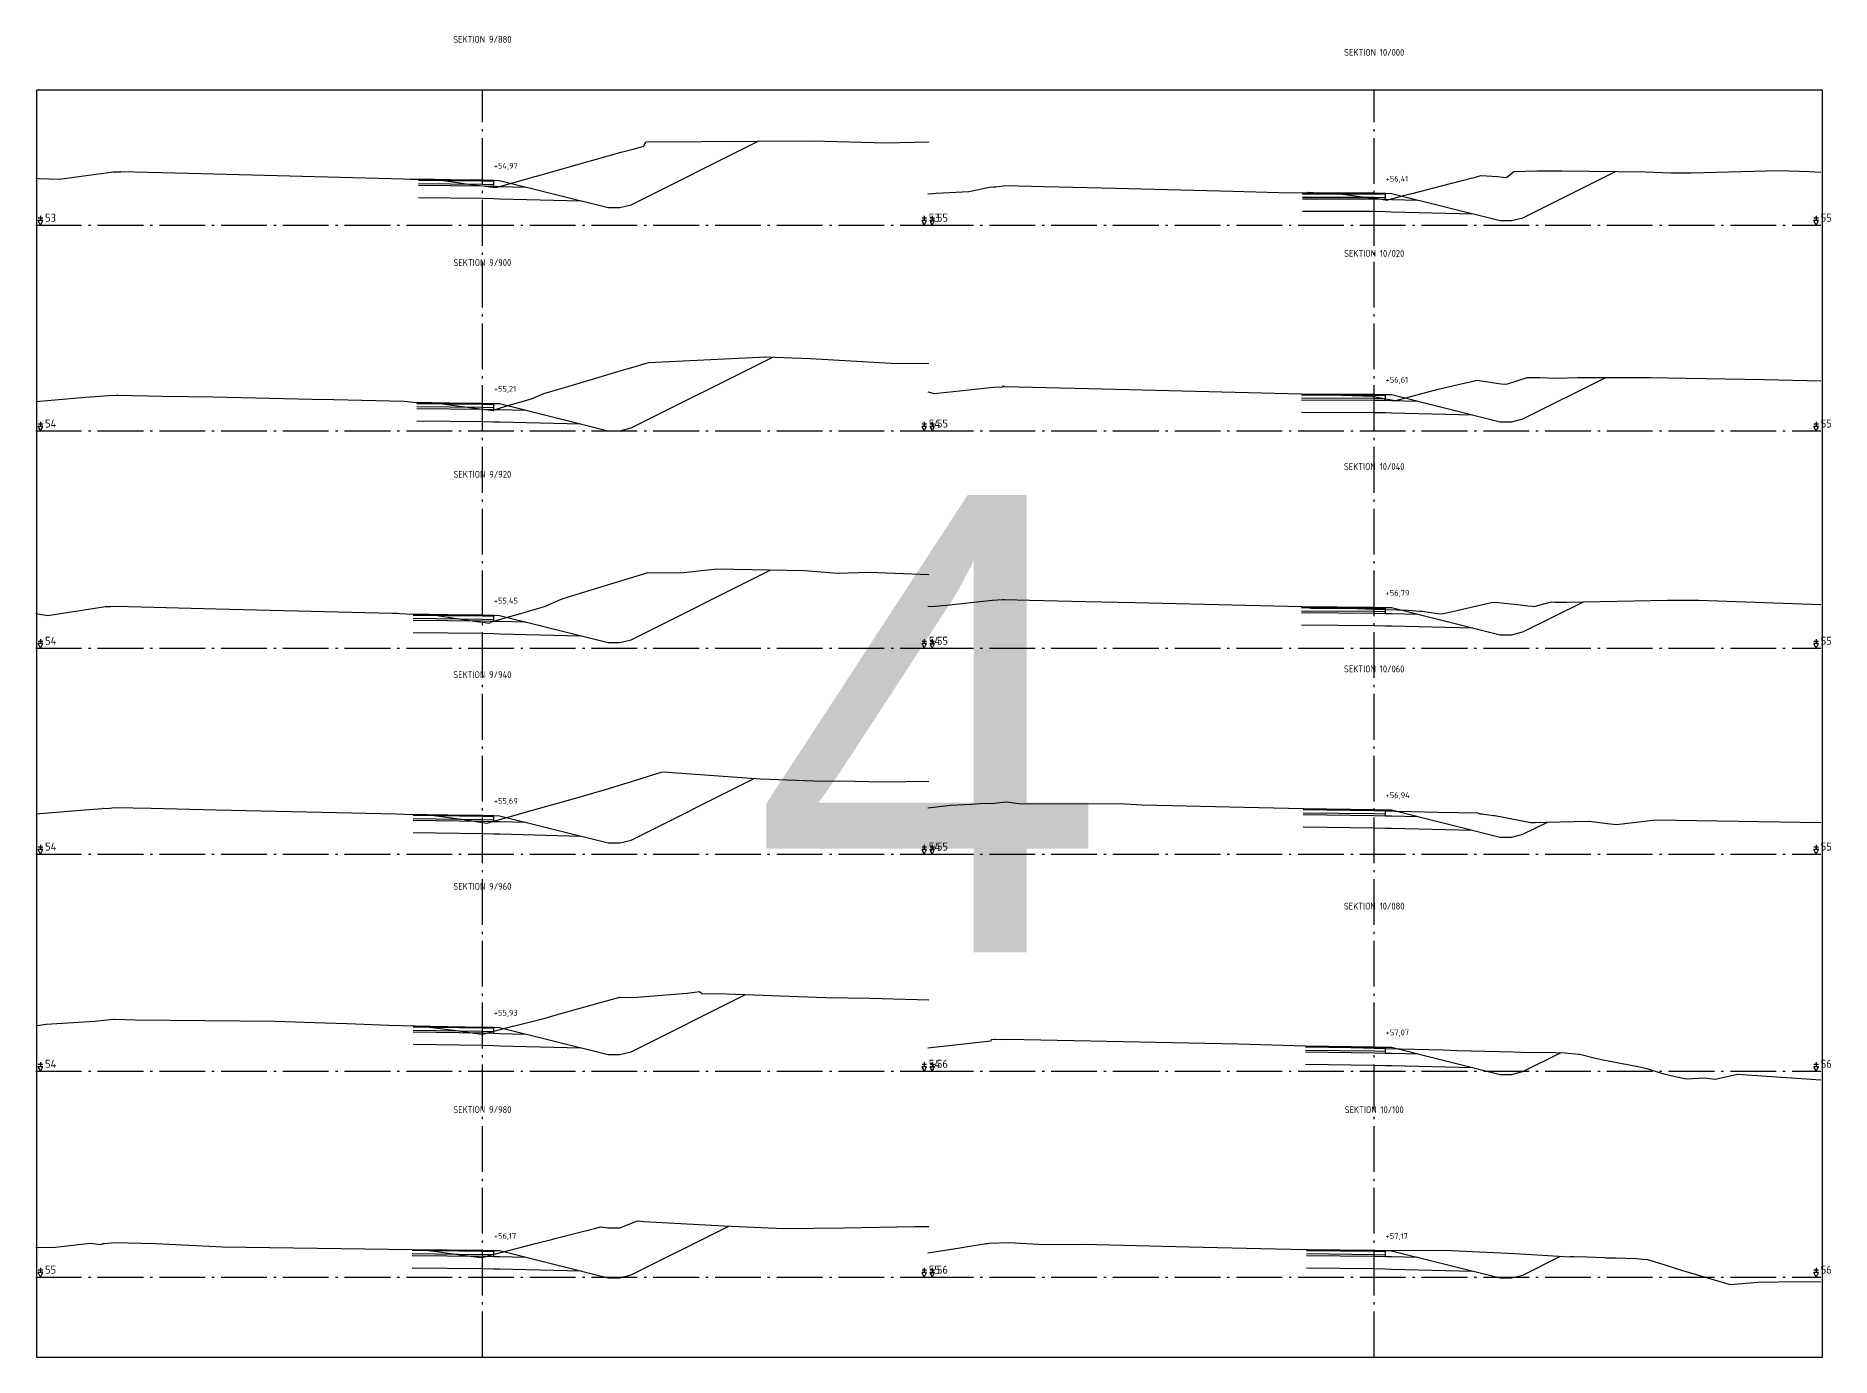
# Model space of a CAD drawing. Header units: metres. Extents: x 164066 to 165347, y 6228109 to 6230364.
# Drawn here: x 164323.6 to 164402.2, y 6229864.2 to 6229921.9 of the extents above; entities that cross this region are included whole.
import ezdxf
from ezdxf.enums import TextEntityAlignment as Align

# ---------------------------------------------------------------- set-up
doc = ezdxf.new("R2010")
doc.units = ezdxf.units.M
doc.header["$LTSCALE"] = 0.1
doc.linetypes.add('CENTRUMLINJE', pattern=[27, 20, -3, 1, -3])
doc.layers.get('DEFPOINTS').update_dxf_attribs({"color": 5})
for name, color, linetype in [('M-000', 7, 'Continuous'), ('M-372A', 3, 'Continuous'), ('M-374C', 6, 'Continuous'), ('M-374D', 4, 'Continuous'), ('M-374E', 4, 'Continuous'), ('M-374F', 4, 'Continuous'), ('M-374G', 4, 'Continuous'), ('M-374O', 4, 'Continuous'), ('M-374P', 4, 'Continuous'), ('M-374Q', 4, 'Continuous'), ('M-378A', 7, 'CENTRUMLINJE'), ('M-378AT', 4, 'Continuous'), ('M-378B', 4, 'CENTRUMLINJE'), ('M-378BT', 4, 'Continuous'), ('T19202X', 4, 'Continuous')]:
    doc.layers.add(name, color=color, linetype=linetype)
doc.styles.add('ARIAL', font='ARIAL.TTF')
doc.styles.add('ISO35', font='ISO3098', dxfattribs={"height": 3.5})
doc.styles.add('P_ISO_25', font='ISO', dxfattribs={"height": 2.5})
doc.styles.add('P_ISO_30', font='ISO', dxfattribs={"height": 3})

msp = doc.modelspace()

# ---------------------------------------------------------------- linework, layer by layer
at = {"layer": 'DEFPOINTS', "flags": 128}
msp.add_lwpolyline([(164323.674, 6229864.154), (164401.774, 6229864.154), (164401.774, 6229919.554), (164323.674, 6229919.554), (164323.674, 6229864.154)], dxfattribs=at)
at = {"layer": 'M-000'}
msp.add_lwpolyline([(164323.674, 6229864.154), (164401.774, 6229864.154), (164401.774, 6229919.554), (164323.674, 6229919.554), (164323.674, 6229864.154)], dxfattribs=at)
at = {"layer": 'M-372A', "linetype": 'Continuous'}
for points in [[(164323.649, 6229915.719), (164323.778, 6229915.692), (164324.687, 6229915.66), (164325.63, 6229915.795), (164326.944, 6229915.977), (164327.026, 6229915.981), (164327.345, 6229915.981), (164327.362, 6229916.001), (164330.325, 6229915.927), (164339.73, 6229915.677), (164340.019, 6229915.669), (164340.071, 6229915.668), (164340.195, 6229915.664), (164340.386, 6229915.659), (164340.57, 6229915.663), (164341.086, 6229915.661), (164342.564, 6229915.448), (164342.768, 6229915.422), (164343.174, 6229915.371), (164343.764, 6229915.297), (164344.239, 6229915.431), (164344.449, 6229915.49), (164345.523, 6229915.793), (164345.537, 6229915.797), (164347.438, 6229916.333), (164349.247, 6229916.843), (164349.771, 6229916.981), (164349.976, 6229917.035), (164350.078, 6229917.062), (164350.231, 6229917.102), (164350.319, 6229917.291), (164357.636, 6229917.34), (164360.802, 6229917.247), (164362.699, 6229917.301)], [(164362.649, 6229915.039), (164362.759, 6229915.022), (164363.025, 6229915.057), (164364.44, 6229915.129), (164365.422, 6229915.33), (164365.558, 6229915.321), (164365.573, 6229915.327), (164365.633, 6229915.333), (164366.048, 6229915.385), (164367.732, 6229915.349), (164368.396, 6229915.334), (164370.856, 6229915.271), (164370.857, 6229915.271), (164375.994, 6229915.139), (164377.999, 6229915.087), (164379.035, 6229915.061), (164379.268, 6229915.057), (164379.306, 6229915.1), (164380.199, 6229915.043), (164380.308, 6229915.038), (164380.411, 6229915.045), (164381.028, 6229914.973), (164381.668, 6229914.898), (164382.174, 6229914.839), (164382.262, 6229914.829), (164382.328, 6229914.822), (164382.725, 6229914.75), (164383.519, 6229914.96), (164383.748, 6229915.021), (164383.769, 6229915.026), (164385.568, 6229915.489), (164385.909, 6229915.577), (164386.644, 6229915.766), (164386.855, 6229915.82), (164387.565, 6229915.785), (164387.809, 6229915.756), (164387.964, 6229915.738), (164388.274, 6229916.006), (164389.288, 6229916.03), (164390.384, 6229916.027), (164394.037, 6229915.981), (164395.142, 6229915.948), (164396.041, 6229915.945), (164399.862, 6229916.047), (164401.189, 6229916.003), (164401.699, 6229915.977)], [(164323.649, 6229905.936), (164323.651, 6229905.935), (164325.82, 6229906.126), (164326.826, 6229906.208), (164327.188, 6229906.224), (164327.224, 6229906.24), (164327.241, 6229906.226), (164329.171, 6229906.174), (164331.381, 6229906.143), (164335.731, 6229906.048), (164336.677, 6229906.026), (164339.743, 6229905.954), (164340.304, 6229905.896), (164340.754, 6229905.904), (164340.943, 6229905.905), (164341.414, 6229905.833), (164343.174, 6229905.612), (164343.331, 6229905.592), (164343.646, 6229905.553), (164343.683, 6229905.578), (164344.162, 6229905.718), (164344.655, 6229905.863), (164345.326, 6229906.06), (164345.854, 6229906.289), (164347.159, 6229906.674), (164348.283, 6229907.006), (164349.1, 6229907.247), (164350.057, 6229907.529), (164350.234, 6229907.582), (164350.453, 6229907.646), (164355.575, 6229907.898), (164357.528, 6229907.82), (164361.051, 6229907.623), (164362.699, 6229907.604)], [(164362.649, 6229906.359), (164362.931, 6229906.285), (164363.763, 6229906.375), (164365.525, 6229906.567), (164365.937, 6229906.586), (164365.965, 6229906.632), (164366.013, 6229906.596), (164369.679, 6229906.507), (164371.465, 6229906.463), (164379, 6229906.278), (164380.253, 6229906.24), (164381.694, 6229906.186), (164381.697, 6229906.186), (164381.857, 6229906.192), (164382.025, 6229906.189), (164382.174, 6229906.159), (164382.373, 6229906.12), (164383.095, 6229905.992), (164383.12, 6229905.988), (164384.977, 6229906.479), (164386.028, 6229906.725), (164386.44, 6229906.822), (164386.666, 6229906.875), (164387.732, 6229906.72), (164387.955, 6229906.694), (164388.867, 6229906.991), (164389.422, 6229906.996), (164390.166, 6229906.969), (164391.075, 6229906.991), (164394.258, 6229906.993), (164395.832, 6229906.962), (164399.235, 6229906.899), (164401.699, 6229906.842)], [(164323.649, 6229896.67), (164324.176, 6229896.591), (164326.696, 6229896.976), (164326.799, 6229896.979), (164326.908, 6229896.982), (164327.065, 6229896.986), (164327.077, 6229896.976), (164327.089, 6229896.987), (164327.705, 6229896.974), (164331.537, 6229896.869), (164339.227, 6229896.685), (164339.456, 6229896.68), (164339.566, 6229896.668), (164340.148, 6229896.641), (164340.301, 6229896.64), (164340.841, 6229896.641), (164340.908, 6229896.631), (164342.91, 6229896.327), (164343.174, 6229896.294), (164343.482, 6229896.255), (164343.532, 6229896.29), (164344.214, 6229896.49), (164344.747, 6229896.646), (164345.941, 6229896.997), (164345.96, 6229897.006), (164346.587, 6229897.279), (164346.7, 6229897.328), (164348.04, 6229897.739), (164348.792, 6229897.969), (164350.418, 6229898.468), (164351.335, 6229898.446), (164351.982, 6229898.471), (164353.431, 6229898.624), (164357.265, 6229898.548), (164358.703, 6229898.441), (164360.087, 6229898.474), (164362.699, 6229898.381)], [(164362.649, 6229896.999), (164362.79, 6229896.978), (164363.467, 6229897.037), (164365.474, 6229897.256), (164365.488, 6229897.257), (164365.915, 6229897.28), (164366.01, 6229897.284), (164367.094, 6229897.258), (164369.547, 6229897.198), (164371.707, 6229897.145), (164378.989, 6229896.97), (164379.438, 6229896.901), (164381.424, 6229896.883), (164382.174, 6229896.86), (164383.668, 6229896.814), (164384.153, 6229896.774), (164384.273, 6229896.766), (164384.945, 6229896.678), (164385.116, 6229896.653), (164385.205, 6229896.673), (164385.597, 6229896.762), (164387.289, 6229897.147), (164387.453, 6229897.172), (164387.592, 6229897.156), (164388.573, 6229897.045), (164388.89, 6229897.008), (164389.09, 6229896.985), (164389.15, 6229896.978), (164389.921, 6229897.184), (164390.07, 6229897.165), (164390.128, 6229897.17), (164390.588, 6229897.172), (164395.004, 6229897.248), (164396.376, 6229897.25), (164401.699, 6229897.063)], [(164323.649, 6229887.913), (164325.975, 6229888.097), (164326.564, 6229888.146), (164326.584, 6229888.161), (164326.591, 6229888.162), (164326.767, 6229888.151), (164327.094, 6229888.188), (164328.693, 6229888.152), (164331.527, 6229888.087), (164336.142, 6229887.982), (164339.397, 6229887.908), (164340.149, 6229887.888), (164340.201, 6229887.888), (164340.652, 6229887.889), (164341.059, 6229887.834), (164341.82, 6229887.732), (164342.358, 6229887.659), (164343.174, 6229887.536), (164343.38, 6229887.504), (164343.816, 6229887.628), (164344.502, 6229887.822), (164345.006, 6229887.965), (164347.247, 6229888.6), (164348.502, 6229888.956), (164348.517, 6229888.96), (164348.94, 6229889.09), (164350.12, 6229889.451), (164350.996, 6229889.73), (164351.117, 6229889.745), (164351.467, 6229889.723), (164355.332, 6229889.436), (164357.668, 6229889.357), (164359.455, 6229889.342), (164360.685, 6229889.305), (164362.699, 6229889.343)], [(164362.649, 6229888.171), (164363.659, 6229888.283), (164364.581, 6229888.339), (164365.072, 6229888.38), (164365.43, 6229888.361), (164365.95, 6229888.426), (164366.089, 6229888.433), (164366.654, 6229888.361), (164371.275, 6229888.344), (164372.025, 6229888.3), (164379.07, 6229888.14), (164379.11, 6229888.139), (164379.164, 6229888.134), (164380.049, 6229888.112), (164382.174, 6229888.053), (164383.089, 6229888.027), (164383.825, 6229888.008), (164384.956, 6229887.978), (164386.702, 6229887.954), (164386.792, 6229887.918), (164386.899, 6229887.908), (164386.986, 6229887.897), (164387.391, 6229887.842), (164387.448, 6229887.834), (164389.026, 6229887.533), (164389.16, 6229887.538), (164389.208, 6229887.539), (164389.696, 6229887.55), (164391.546, 6229887.588), (164391.573, 6229887.589), (164392.377, 6229887.495), (164392.771, 6229887.45), (164394.475, 6229887.642), (164401.699, 6229887.532)], [(164323.649, 6229878.661), (164323.699, 6229878.656), (164324.102, 6229878.711), (164326.228, 6229878.847), (164326.472, 6229878.87), (164327.054, 6229878.926), (164327.087, 6229878.928), (164327.972, 6229878.907), (164334.105, 6229878.837), (164336.28, 6229878.777), (164337.267, 6229878.738), (164339.083, 6229878.671), (164340.143, 6229878.634), (164340.247, 6229878.635), (164340.622, 6229878.61), (164341.779, 6229878.464), (164341.926, 6229878.445), (164343.031, 6229878.296), (164343.158, 6229878.278), (164343.174, 6229878.282), (164343.178, 6229878.283), (164344.51, 6229878.623), (164344.573, 6229878.639), (164345.917, 6229878.981), (164346.498, 6229879.144), (164347.923, 6229879.543), (164349.126, 6229879.88), (164349.176, 6229879.894), (164349.753, 6229879.885), (164352.126, 6229880.063), (164352.663, 6229880.14), (164352.765, 6229880.061), (164353.865, 6229880.033), (164358.178, 6229879.882), (164360.119, 6229879.847), (164362.699, 6229879.777)], [(164362.649, 6229877.673), (164365.409, 6229877.984), (164365.419, 6229877.989), (164365.438, 6229878.04), (164365.552, 6229878.054), (164365.57, 6229878.047), (164365.621, 6229878.053), (164365.823, 6229878.049), (164366.143, 6229878.06), (164369.774, 6229877.978), (164376.218, 6229877.849), (164379.163, 6229877.76), (164379.23, 6229877.754), (164379.244, 6229877.753), (164379.392, 6229877.748), (164380.791, 6229877.705), (164382.174, 6229877.666), (164382.696, 6229877.652), (164385.197, 6229877.593), (164385.809, 6229877.564), (164388.264, 6229877.497), (164388.912, 6229877.479), (164389.053, 6229877.491), (164390.083, 6229877.467), (164390.519, 6229877.456), (164391.117, 6229877.4), (164391.163, 6229877.397), (164391.846, 6229877.223), (164392.121, 6229877.169), (164393.706, 6229876.856), (164394.091, 6229876.78), (164394.354, 6229876.694), (164394.841, 6229876.535), (164395.278, 6229876.441), (164395.488, 6229876.396), (164395.837, 6229876.321), (164396.619, 6229876.366), (164397.08, 6229876.313), (164398.061, 6229876.52), (164401.699, 6229876.276)], [(164323.649, 6229868.948), (164323.661, 6229868.946), (164324.502, 6229868.965), (164326.024, 6229869.133), (164326.491, 6229869.082), (164326.592, 6229869.12), (164326.67, 6229869.128), (164327.078, 6229869.169), (164328.896, 6229869.128), (164331.803, 6229868.98), (164340.107, 6229868.863), (164340.308, 6229868.846), (164340.312, 6229868.846), (164340.709, 6229868.831), (164341.812, 6229868.679), (164342.29, 6229868.613), (164343.142, 6229868.505), (164343.174, 6229868.514), (164343.501, 6229868.599), (164343.582, 6229868.621), (164345.495, 6229869.122), (164346.083, 6229869.271), (164346.21, 6229869.303), (164346.336, 6229869.335), (164348.076, 6229869.777), (164348.349, 6229869.846), (164348.653, 6229869.814), (164349.034, 6229869.809), (164349.181, 6229869.807), (164349.957, 6229870.109), (164350.235, 6229870.081), (164353.738, 6229869.894), (164356.349, 6229869.78), (164358.984, 6229869.807), (164362.081, 6229869.867), (164362.699, 6229869.858)], [(164362.649, 6229868.714), (164364.049, 6229868.925), (164365.211, 6229869.12), (164365.215, 6229869.128), (164365.296, 6229869.128), (164365.332, 6229869.13), (164366.193, 6229869.169), (164367.752, 6229869.077), (164369.484, 6229869.092), (164374.068, 6229868.983), (164377.22, 6229868.909), (164379.213, 6229868.862), (164379.259, 6229868.853), (164379.318, 6229868.849), (164379.611, 6229868.84), (164380.891, 6229868.804), (164382.174, 6229868.815), (164384.565, 6229868.834), (164385.547, 6229868.811), (164388.321, 6229868.679), (164390.733, 6229868.538), (164390.77, 6229868.56), (164390.914, 6229868.549), (164391.491, 6229868.538), (164392.265, 6229868.503), (164392.307, 6229868.501), (164392.719, 6229868.49), (164393.627, 6229868.464), (164393.901, 6229868.438), (164394.124, 6229868.423), (164394.557, 6229868.288), (164395.658, 6229867.945), (164395.759, 6229867.914), (164397.746, 6229867.332), (164398.946, 6229867.437), (164400.76, 6229867.454), (164401.699, 6229867.443)]]:
    msp.add_lwpolyline(points, dxfattribs=at)
at = {"layer": 'M-374C', "linetype": 'Continuous'}
for points in [[(164340.383, 6229915.659), (164340.384, 6229915.659), (164340.385, 6229915.659), (164340.386, 6229915.659), (164340.387, 6229915.659), (164343.174, 6229915.628), (164343.674, 6229915.615), (164343.924, 6229915.609), (164348.68, 6229914.42), (164349.18, 6229914.42), (164349.68, 6229914.545), (164355.238, 6229917.324)], [(164379.031, 6229915.061), (164379.032, 6229915.061), (164379.033, 6229915.061), (164379.034, 6229915.061), (164379.035, 6229915.061), (164382.174, 6229915.06), (164382.674, 6229915.048), (164382.924, 6229915.041), (164387.68, 6229913.852), (164388.18, 6229913.852), (164388.68, 6229913.977), (164392.721, 6229915.998)], [(164340.3, 6229905.896), (164340.301, 6229905.896), (164340.302, 6229905.896), (164340.303, 6229905.896), (164340.304, 6229905.896), (164343.174, 6229905.868), (164343.674, 6229905.855), (164343.924, 6229905.849), (164348.68, 6229904.66), (164349.18, 6229904.66), (164349.68, 6229904.785), (164355.881, 6229907.886)], [(164378.996, 6229906.278), (164378.997, 6229906.278), (164378.998, 6229906.278), (164378.999, 6229906.278), (164379, 6229906.278), (164382.174, 6229906.266), (164382.674, 6229906.254), (164382.924, 6229906.248), (164387.68, 6229905.059), (164388.18, 6229905.059), (164388.68, 6229905.184), (164392.297, 6229906.992)], [(164340.144, 6229896.641), (164340.145, 6229896.641), (164340.146, 6229896.641), (164340.147, 6229896.641), (164340.148, 6229896.641), (164343.174, 6229896.608), (164343.674, 6229896.595), (164343.924, 6229896.589), (164348.68, 6229895.4), (164349.18, 6229895.4), (164349.68, 6229895.525), (164355.784, 6229898.578)], [(164378.985, 6229896.97), (164378.986, 6229896.97), (164378.987, 6229896.97), (164378.988, 6229896.97), (164378.989, 6229896.97), (164382.174, 6229896.946), (164382.674, 6229896.933), (164382.924, 6229896.927), (164387.68, 6229895.738), (164388.18, 6229895.738), (164388.68, 6229895.863), (164391.323, 6229897.185)], [(164340.145, 6229887.888), (164340.146, 6229887.888), (164340.147, 6229887.888), (164340.148, 6229887.888), (164340.149, 6229887.888), (164343.174, 6229887.848), (164343.674, 6229887.835), (164343.924, 6229887.829), (164348.68, 6229886.64), (164349.18, 6229886.64), (164349.68, 6229886.765), (164355.062, 6229889.456)], [(164379.066, 6229888.14), (164379.067, 6229888.14), (164379.068, 6229888.14), (164379.069, 6229888.14), (164379.07, 6229888.14), (164382.174, 6229888.099), (164382.674, 6229888.086), (164382.924, 6229888.08), (164387.68, 6229886.891), (164388.18, 6229886.891), (164388.68, 6229887.016), (164389.75, 6229887.551)], [(164340.139, 6229878.634), (164340.14, 6229878.634), (164340.141, 6229878.634), (164340.142, 6229878.634), (164340.143, 6229878.634), (164343.174, 6229878.588), (164343.674, 6229878.575), (164343.924, 6229878.569), (164348.68, 6229877.38), (164349.18, 6229877.38), (164349.68, 6229877.505), (164354.679, 6229880.005)], [(164379.159, 6229877.76), (164379.16, 6229877.76), (164379.161, 6229877.76), (164379.162, 6229877.76), (164379.163, 6229877.76), (164382.174, 6229877.725), (164382.674, 6229877.712), (164382.924, 6229877.706), (164387.68, 6229876.517), (164388.18, 6229876.517), (164388.68, 6229876.642), (164390.318, 6229877.461)], [(164340.103, 6229868.863), (164340.104, 6229868.863), (164340.105, 6229868.863), (164340.106, 6229868.863), (164340.107, 6229868.863), (164343.174, 6229868.828), (164343.674, 6229868.815), (164343.924, 6229868.809), (164348.68, 6229867.62), (164349.18, 6229867.62), (164349.68, 6229867.745), (164353.958, 6229869.885)], [(164379.209, 6229868.862), (164379.21, 6229868.862), (164379.211, 6229868.862), (164379.212, 6229868.862), (164379.213, 6229868.862), (164382.174, 6229868.824), (164382.674, 6229868.812), (164382.924, 6229868.806), (164387.68, 6229867.617), (164388.18, 6229867.617), (164388.68, 6229867.742), (164390.321, 6229868.562)]]:
    msp.add_lwpolyline(points, dxfattribs=at)
at = {"layer": 'M-374D', "linetype": 'Continuous'}
for points in [[(164340.387, 6229914.859), (164343.174, 6229914.828), (164343.174, 6229914.828), (164343.674, 6229914.815), (164343.924, 6229914.809), (164347.48, 6229914.72)], [(164379.035, 6229914.261), (164382.174, 6229914.26), (164382.174, 6229914.26), (164382.674, 6229914.248), (164382.924, 6229914.241), (164386.48, 6229914.152)], [(164340.304, 6229905.096), (164343.174, 6229905.068), (164343.174, 6229905.068), (164343.674, 6229905.055), (164343.924, 6229905.049), (164347.48, 6229904.96)], [(164379, 6229905.478), (164382.174, 6229905.466), (164382.174, 6229905.466), (164382.674, 6229905.454), (164382.924, 6229905.448), (164386.48, 6229905.359)], [(164340.148, 6229895.841), (164343.174, 6229895.808), (164343.174, 6229895.808), (164343.674, 6229895.795), (164343.924, 6229895.789), (164347.48, 6229895.7)], [(164378.989, 6229896.17), (164382.174, 6229896.146), (164382.174, 6229896.146), (164382.674, 6229896.133), (164382.924, 6229896.127), (164386.48, 6229896.038)], [(164340.149, 6229887.088), (164343.174, 6229887.048), (164343.174, 6229887.048), (164343.674, 6229887.035), (164343.924, 6229887.029), (164347.48, 6229886.94)], [(164379.07, 6229887.34), (164382.174, 6229887.299), (164382.174, 6229887.299), (164382.674, 6229887.286), (164382.924, 6229887.28), (164386.48, 6229887.191)], [(164340.143, 6229877.834), (164343.174, 6229877.788), (164343.174, 6229877.788), (164343.674, 6229877.775), (164343.924, 6229877.769), (164347.48, 6229877.68)], [(164379.163, 6229876.96), (164382.174, 6229876.925), (164382.174, 6229876.925), (164382.674, 6229876.912), (164382.924, 6229876.906), (164386.48, 6229876.817)], [(164340.107, 6229868.063), (164343.174, 6229868.028), (164343.174, 6229868.028), (164343.674, 6229868.015), (164343.924, 6229868.009), (164347.48, 6229867.92)], [(164379.213, 6229868.062), (164382.174, 6229868.024), (164382.174, 6229868.024), (164382.674, 6229868.012), (164382.924, 6229868.006), (164386.48, 6229867.917)]]:
    msp.add_lwpolyline(points, dxfattribs=at)
at = {"layer": 'M-374E', "linetype": 'Continuous'}
for points in [[(164340.387, 6229915.399), (164343.174, 6229915.368), (164343.174, 6229915.368), (164343.674, 6229915.355), (164343.924, 6229915.349), (164345.08, 6229915.32)], [(164379.035, 6229914.801), (164382.174, 6229914.8), (164382.174, 6229914.8), (164382.674, 6229914.788), (164382.924, 6229914.781), (164384.08, 6229914.752)], [(164379, 6229906.018), (164382.174, 6229906.006), (164382.174, 6229906.006), (164382.674, 6229905.994), (164382.924, 6229905.988), (164384.08, 6229905.959)], [(164340.304, 6229905.636), (164343.174, 6229905.608), (164343.174, 6229905.608), (164343.674, 6229905.595), (164343.924, 6229905.589), (164345.08, 6229905.56)], [(164340.148, 6229896.381), (164343.174, 6229896.348), (164343.174, 6229896.348), (164343.674, 6229896.335), (164343.924, 6229896.329), (164345.08, 6229896.3)], [(164378.989, 6229896.71), (164382.174, 6229896.686), (164382.174, 6229896.686), (164382.674, 6229896.673), (164382.924, 6229896.667), (164384.08, 6229896.638)], [(164379.07, 6229887.88), (164382.174, 6229887.839), (164382.174, 6229887.839), (164382.674, 6229887.826), (164382.924, 6229887.82), (164384.08, 6229887.791)], [(164340.149, 6229887.628), (164343.174, 6229887.588), (164343.174, 6229887.588), (164343.674, 6229887.575), (164343.924, 6229887.569), (164345.08, 6229887.54)], [(164340.143, 6229878.374), (164343.174, 6229878.328), (164343.174, 6229878.328), (164343.674, 6229878.315), (164343.924, 6229878.309), (164345.08, 6229878.28)], [(164379.163, 6229877.5), (164382.174, 6229877.465), (164382.174, 6229877.465), (164382.674, 6229877.452), (164382.924, 6229877.446), (164384.08, 6229877.417)], [(164340.107, 6229868.603), (164343.174, 6229868.568), (164343.174, 6229868.568), (164343.674, 6229868.555), (164343.924, 6229868.549), (164345.08, 6229868.52)], [(164379.213, 6229868.602), (164382.174, 6229868.564), (164382.174, 6229868.564), (164382.674, 6229868.552), (164382.924, 6229868.546), (164384.08, 6229868.517)]]:
    msp.add_lwpolyline(points, dxfattribs=at)
at = {"layer": 'M-374F', "linetype": 'Continuous'}
for points in [[(164340.387, 6229915.399), (164343.174, 6229915.368), (164343.674, 6229915.355), (164343.674, 6229915.615), (164343.924, 6229915.609), (164343.924, 6229915.609)], [(164379.035, 6229914.801), (164382.174, 6229914.8), (164382.674, 6229914.788), (164382.674, 6229915.048), (164382.924, 6229915.041), (164382.924, 6229915.041)], [(164340.304, 6229905.636), (164343.174, 6229905.608), (164343.674, 6229905.595), (164343.674, 6229905.855), (164343.924, 6229905.849), (164343.924, 6229905.849)], [(164379, 6229906.018), (164382.174, 6229906.006), (164382.674, 6229905.994), (164382.674, 6229906.254), (164382.924, 6229906.248), (164382.924, 6229906.248)], [(164340.148, 6229896.381), (164343.174, 6229896.348), (164343.674, 6229896.335), (164343.674, 6229896.595), (164343.924, 6229896.589), (164343.924, 6229896.589)], [(164378.989, 6229896.71), (164382.174, 6229896.686), (164382.674, 6229896.673), (164382.674, 6229896.933), (164382.924, 6229896.927), (164382.924, 6229896.927)], [(164340.149, 6229887.628), (164343.174, 6229887.588), (164343.674, 6229887.575), (164343.674, 6229887.835), (164343.924, 6229887.829), (164343.924, 6229887.829)], [(164379.07, 6229887.88), (164382.174, 6229887.839), (164382.674, 6229887.826), (164382.674, 6229888.086), (164382.924, 6229888.08), (164382.924, 6229888.08)], [(164340.143, 6229878.374), (164343.174, 6229878.328), (164343.674, 6229878.315), (164343.674, 6229878.575), (164343.924, 6229878.569), (164343.924, 6229878.569)], [(164379.163, 6229877.5), (164382.174, 6229877.465), (164382.674, 6229877.452), (164382.674, 6229877.712), (164382.924, 6229877.706), (164382.924, 6229877.706)], [(164340.107, 6229868.603), (164343.174, 6229868.568), (164343.674, 6229868.555), (164343.674, 6229868.815), (164343.924, 6229868.809), (164343.924, 6229868.809)], [(164379.213, 6229868.602), (164382.174, 6229868.564), (164382.674, 6229868.552), (164382.674, 6229868.812), (164382.924, 6229868.806), (164382.924, 6229868.806)]]:
    msp.add_lwpolyline(points, dxfattribs=at)
at = {"layer": 'M-374G', "linetype": 'Continuous'}
for points in [[(164340.387, 6229915.479), (164343.174, 6229915.448), (164343.674, 6229915.435), (164343.674, 6229915.615), (164343.924, 6229915.609), (164343.924, 6229915.609)], [(164379.035, 6229914.881), (164382.174, 6229914.88), (164382.674, 6229914.868), (164382.674, 6229915.048), (164382.924, 6229915.041), (164382.924, 6229915.041)], [(164340.304, 6229905.716), (164343.174, 6229905.688), (164343.674, 6229905.675), (164343.674, 6229905.855), (164343.924, 6229905.849), (164343.924, 6229905.849)], [(164379, 6229906.098), (164382.174, 6229906.086), (164382.674, 6229906.074), (164382.674, 6229906.254), (164382.924, 6229906.248), (164382.924, 6229906.248)], [(164340.148, 6229896.461), (164343.174, 6229896.428), (164343.674, 6229896.415), (164343.674, 6229896.595), (164343.924, 6229896.589), (164343.924, 6229896.589)], [(164378.989, 6229896.79), (164382.174, 6229896.766), (164382.674, 6229896.753), (164382.674, 6229896.933), (164382.924, 6229896.927), (164382.924, 6229896.927)], [(164340.149, 6229887.708), (164343.174, 6229887.668), (164343.674, 6229887.655), (164343.674, 6229887.835), (164343.924, 6229887.829), (164343.924, 6229887.829)], [(164379.07, 6229887.96), (164382.174, 6229887.919), (164382.674, 6229887.906), (164382.674, 6229888.086), (164382.924, 6229888.08), (164382.924, 6229888.08)], [(164340.143, 6229878.454), (164343.174, 6229878.408), (164343.674, 6229878.395), (164343.674, 6229878.575), (164343.924, 6229878.569), (164343.924, 6229878.569)], [(164379.163, 6229877.58), (164382.174, 6229877.545), (164382.674, 6229877.532), (164382.674, 6229877.712), (164382.924, 6229877.706), (164382.924, 6229877.706)], [(164340.107, 6229868.683), (164343.174, 6229868.648), (164343.674, 6229868.635), (164343.674, 6229868.815), (164343.924, 6229868.809), (164343.924, 6229868.809)], [(164379.213, 6229868.682), (164382.174, 6229868.644), (164382.674, 6229868.632), (164382.674, 6229868.812), (164382.924, 6229868.806), (164382.924, 6229868.806)]]:
    msp.add_lwpolyline(points, dxfattribs=at)
at = {"layer": 'M-374O', "linetype": 'Continuous'}
for points in [[(164340.387, 6229915.619), (164343.174, 6229915.588), (164343.674, 6229915.575), (164343.674, 6229915.615), (164343.924, 6229915.609), (164343.924, 6229915.609)], [(164379.035, 6229915.021), (164382.174, 6229915.02), (164382.674, 6229915.008), (164382.674, 6229915.048), (164382.924, 6229915.041), (164382.924, 6229915.041)], [(164340.304, 6229905.856), (164343.174, 6229905.828), (164343.674, 6229905.815), (164343.674, 6229905.855), (164343.924, 6229905.849), (164343.924, 6229905.849)], [(164379, 6229906.238), (164382.174, 6229906.226), (164382.674, 6229906.214), (164382.674, 6229906.254), (164382.924, 6229906.248), (164382.924, 6229906.248)], [(164340.148, 6229896.601), (164343.174, 6229896.568), (164343.674, 6229896.555), (164343.674, 6229896.595), (164343.924, 6229896.589), (164343.924, 6229896.589)], [(164378.989, 6229896.93), (164382.174, 6229896.906), (164382.674, 6229896.893), (164382.674, 6229896.933), (164382.924, 6229896.927), (164382.924, 6229896.927)], [(164340.149, 6229887.848), (164343.174, 6229887.808), (164343.674, 6229887.795), (164343.674, 6229887.835), (164343.924, 6229887.829), (164343.924, 6229887.829)], [(164379.07, 6229888.1), (164382.174, 6229888.059), (164382.674, 6229888.046), (164382.674, 6229888.086), (164382.924, 6229888.08), (164382.924, 6229888.08)], [(164340.143, 6229878.594), (164343.174, 6229878.548), (164343.674, 6229878.535), (164343.674, 6229878.575), (164343.924, 6229878.569), (164343.924, 6229878.569)], [(164379.163, 6229877.72), (164382.174, 6229877.685), (164382.674, 6229877.672), (164382.674, 6229877.712), (164382.924, 6229877.706), (164382.924, 6229877.706)], [(164340.107, 6229868.823), (164343.174, 6229868.788), (164343.674, 6229868.775), (164343.674, 6229868.815), (164343.924, 6229868.809), (164343.924, 6229868.809)], [(164379.213, 6229868.822), (164382.174, 6229868.784), (164382.674, 6229868.772), (164382.674, 6229868.812), (164382.924, 6229868.806), (164382.924, 6229868.806)]]:
    msp.add_lwpolyline(points, dxfattribs=at)
at = {"layer": 'M-374P', "linetype": 'Continuous'}
for points in [[(164340.387, 6229915.479), (164343.174, 6229915.448), (164343.674, 6229915.435), (164343.674, 6229915.615), (164343.924, 6229915.609), (164343.924, 6229915.609)], [(164379.035, 6229914.881), (164382.174, 6229914.88), (164382.674, 6229914.868), (164382.674, 6229915.048), (164382.924, 6229915.041), (164382.924, 6229915.041)], [(164340.304, 6229905.716), (164343.174, 6229905.688), (164343.674, 6229905.675), (164343.674, 6229905.855), (164343.924, 6229905.849), (164343.924, 6229905.849)], [(164379, 6229906.098), (164382.174, 6229906.086), (164382.674, 6229906.074), (164382.674, 6229906.254), (164382.924, 6229906.248), (164382.924, 6229906.248)], [(164340.148, 6229896.461), (164343.174, 6229896.428), (164343.674, 6229896.415), (164343.674, 6229896.595), (164343.924, 6229896.589), (164343.924, 6229896.589)], [(164378.989, 6229896.79), (164382.174, 6229896.766), (164382.674, 6229896.753), (164382.674, 6229896.933), (164382.924, 6229896.927), (164382.924, 6229896.927)], [(164340.149, 6229887.708), (164343.174, 6229887.668), (164343.674, 6229887.655), (164343.674, 6229887.835), (164343.924, 6229887.829), (164343.924, 6229887.829)], [(164379.07, 6229887.96), (164382.174, 6229887.919), (164382.674, 6229887.906), (164382.674, 6229888.086), (164382.924, 6229888.08), (164382.924, 6229888.08)], [(164340.143, 6229878.454), (164343.174, 6229878.408), (164343.674, 6229878.395), (164343.674, 6229878.575), (164343.924, 6229878.569), (164343.924, 6229878.569)], [(164379.163, 6229877.58), (164382.174, 6229877.545), (164382.674, 6229877.532), (164382.674, 6229877.712), (164382.924, 6229877.706), (164382.924, 6229877.706)], [(164340.107, 6229868.683), (164343.174, 6229868.648), (164343.674, 6229868.635), (164343.674, 6229868.815), (164343.924, 6229868.809), (164343.924, 6229868.809)], [(164379.213, 6229868.682), (164382.174, 6229868.644), (164382.674, 6229868.632), (164382.674, 6229868.812), (164382.924, 6229868.806), (164382.924, 6229868.806)]]:
    msp.add_lwpolyline(points, dxfattribs=at)
at = {"layer": 'M-374Q', "linetype": 'Continuous'}
for points in [[(164340.387, 6229914.859), (164343.174, 6229914.828), (164343.174, 6229914.828), (164343.674, 6229914.815), (164343.924, 6229914.809), (164347.48, 6229914.72)], [(164379.035, 6229914.261), (164382.174, 6229914.26), (164382.174, 6229914.26), (164382.674, 6229914.248), (164382.924, 6229914.241), (164386.48, 6229914.152)], [(164340.304, 6229905.096), (164343.174, 6229905.068), (164343.174, 6229905.068), (164343.674, 6229905.055), (164343.924, 6229905.049), (164347.48, 6229904.96)], [(164379, 6229905.478), (164382.174, 6229905.466), (164382.174, 6229905.466), (164382.674, 6229905.454), (164382.924, 6229905.448), (164386.48, 6229905.359)], [(164340.148, 6229895.841), (164343.174, 6229895.808), (164343.174, 6229895.808), (164343.674, 6229895.795), (164343.924, 6229895.789), (164347.48, 6229895.7)], [(164378.989, 6229896.17), (164382.174, 6229896.146), (164382.174, 6229896.146), (164382.674, 6229896.133), (164382.924, 6229896.127), (164386.48, 6229896.038)], [(164340.149, 6229887.088), (164343.174, 6229887.048), (164343.174, 6229887.048), (164343.674, 6229887.035), (164343.924, 6229887.029), (164347.48, 6229886.94)], [(164379.07, 6229887.34), (164382.174, 6229887.299), (164382.174, 6229887.299), (164382.674, 6229887.286), (164382.924, 6229887.28), (164386.48, 6229887.191)], [(164340.143, 6229877.834), (164343.174, 6229877.788), (164343.174, 6229877.788), (164343.674, 6229877.775), (164343.924, 6229877.769), (164347.48, 6229877.68)], [(164379.163, 6229876.96), (164382.174, 6229876.925), (164382.174, 6229876.925), (164382.674, 6229876.912), (164382.924, 6229876.906), (164386.48, 6229876.817)], [(164340.107, 6229868.063), (164343.174, 6229868.028), (164343.174, 6229868.028), (164343.674, 6229868.015), (164343.924, 6229868.009), (164347.48, 6229867.92)], [(164379.213, 6229868.062), (164382.174, 6229868.024), (164382.174, 6229868.024), (164382.674, 6229868.012), (164382.924, 6229868.006), (164386.48, 6229867.917)]]:
    msp.add_lwpolyline(points, dxfattribs=at)
at = {"layer": 'M-378A'}
for p, q in [((164323.649, 6229913.654), (164362.699, 6229913.654)), ((164362.649, 6229913.654), (164401.699, 6229913.654)), ((164323.649, 6229904.654), (164362.699, 6229904.654)), ((164362.649, 6229904.654), (164401.699, 6229904.654)), ((164323.649, 6229895.154), (164362.699, 6229895.154)), ((164362.649, 6229895.154), (164401.699, 6229895.154)), ((164323.649, 6229886.154), (164362.699, 6229886.154)), ((164362.649, 6229886.154), (164401.699, 6229886.154)), ((164323.649, 6229876.654), (164362.699, 6229876.654)), ((164362.649, 6229876.654), (164401.699, 6229876.654)), ((164323.649, 6229867.654), (164362.699, 6229867.654)), ((164362.649, 6229867.654), (164401.699, 6229867.654))]:
    msp.add_line(p, q, dxfattribs=at)
at = {"layer": 'M-378AT'}
for p, q in [((164323.949, 6229913.954), (164323.749, 6229913.954)), ((164323.849, 6229913.654), (164323.749, 6229913.854)), ((164323.949, 6229913.854), (164323.749, 6229913.854)), ((164323.849, 6229914.054), (164323.849, 6229913.854)), ((164323.849, 6229913.654), (164323.949, 6229913.854)), ((164362.599, 6229913.954), (164362.399, 6229913.954)), ((164362.499, 6229913.654), (164362.399, 6229913.854)), ((164362.599, 6229913.854), (164362.399, 6229913.854)), ((164362.499, 6229914.054), (164362.499, 6229913.854)), ((164362.499, 6229913.654), (164362.599, 6229913.854)), ((164362.949, 6229913.954), (164362.749, 6229913.954)), ((164362.849, 6229913.654), (164362.749, 6229913.854)), ((164362.949, 6229913.854), (164362.749, 6229913.854)), ((164362.849, 6229914.054), (164362.849, 6229913.854)), ((164362.849, 6229913.654), (164362.949, 6229913.854)), ((164401.599, 6229913.954), (164401.399, 6229913.954)), ((164401.499, 6229913.654), (164401.399, 6229913.854)), ((164401.599, 6229913.854), (164401.399, 6229913.854)), ((164401.499, 6229914.054), (164401.499, 6229913.854)), ((164401.499, 6229913.654), (164401.599, 6229913.854)), ((164323.849, 6229905.054), (164323.849, 6229904.854)), ((164362.499, 6229905.054), (164362.499, 6229904.854)), ((164362.849, 6229905.054), (164362.849, 6229904.854)), ((164401.499, 6229905.054), (164401.499, 6229904.854)), ((164323.949, 6229904.954), (164323.749, 6229904.954)), ((164323.849, 6229904.654), (164323.749, 6229904.854)), ((164323.949, 6229904.854), (164323.749, 6229904.854)), ((164323.849, 6229904.654), (164323.949, 6229904.854)), ((164362.599, 6229904.954), (164362.399, 6229904.954)), ((164362.499, 6229904.654), (164362.399, 6229904.854)), ((164362.599, 6229904.854), (164362.399, 6229904.854)), ((164362.499, 6229904.654), (164362.599, 6229904.854)), ((164362.949, 6229904.954), (164362.749, 6229904.954)), ((164362.849, 6229904.654), (164362.749, 6229904.854)), ((164362.949, 6229904.854), (164362.749, 6229904.854)), ((164362.849, 6229904.654), (164362.949, 6229904.854)), ((164401.599, 6229904.954), (164401.399, 6229904.954)), ((164401.499, 6229904.654), (164401.399, 6229904.854)), ((164401.599, 6229904.854), (164401.399, 6229904.854)), ((164401.499, 6229904.654), (164401.599, 6229904.854)), ((164323.949, 6229895.454), (164323.749, 6229895.454)), ((164323.849, 6229895.154), (164323.749, 6229895.354)), ((164323.949, 6229895.354), (164323.749, 6229895.354)), ((164323.849, 6229895.554), (164323.849, 6229895.354)), ((164323.849, 6229895.154), (164323.949, 6229895.354)), ((164362.599, 6229895.454), (164362.399, 6229895.454)), ((164362.499, 6229895.154), (164362.399, 6229895.354)), ((164362.599, 6229895.354), (164362.399, 6229895.354)), ((164362.499, 6229895.554), (164362.499, 6229895.354)), ((164362.499, 6229895.154), (164362.599, 6229895.354)), ((164362.949, 6229895.454), (164362.749, 6229895.454)), ((164362.849, 6229895.154), (164362.749, 6229895.354)), ((164362.949, 6229895.354), (164362.749, 6229895.354)), ((164362.849, 6229895.554), (164362.849, 6229895.354)), ((164362.849, 6229895.154), (164362.949, 6229895.354)), ((164401.599, 6229895.454), (164401.399, 6229895.454)), ((164401.499, 6229895.154), (164401.399, 6229895.354)), ((164401.599, 6229895.354), (164401.399, 6229895.354)), ((164401.499, 6229895.554), (164401.499, 6229895.354)), ((164401.499, 6229895.154), (164401.599, 6229895.354)), ((164323.949, 6229886.454), (164323.749, 6229886.454)), ((164323.849, 6229886.154), (164323.749, 6229886.354)), ((164323.949, 6229886.354), (164323.749, 6229886.354)), ((164323.849, 6229886.554), (164323.849, 6229886.354)), ((164323.849, 6229886.154), (164323.949, 6229886.354)), ((164362.599, 6229886.454), (164362.399, 6229886.454)), ((164362.499, 6229886.154), (164362.399, 6229886.354)), ((164362.599, 6229886.354), (164362.399, 6229886.354)), ((164362.499, 6229886.554), (164362.499, 6229886.354)), ((164362.499, 6229886.154), (164362.599, 6229886.354)), ((164362.949, 6229886.454), (164362.749, 6229886.454)), ((164362.849, 6229886.154), (164362.749, 6229886.354)), ((164362.949, 6229886.354), (164362.749, 6229886.354)), ((164362.849, 6229886.554), (164362.849, 6229886.354)), ((164362.849, 6229886.154), (164362.949, 6229886.354)), ((164401.599, 6229886.454), (164401.399, 6229886.454)), ((164401.499, 6229886.154), (164401.399, 6229886.354)), ((164401.599, 6229886.354), (164401.399, 6229886.354)), ((164401.499, 6229886.554), (164401.499, 6229886.354)), ((164401.499, 6229886.154), (164401.599, 6229886.354)), ((164323.949, 6229876.954), (164323.749, 6229876.954)), ((164323.849, 6229876.654), (164323.749, 6229876.854)), ((164323.949, 6229876.854), (164323.749, 6229876.854)), ((164323.849, 6229877.054), (164323.849, 6229876.854)), ((164323.849, 6229876.654), (164323.949, 6229876.854)), ((164362.599, 6229876.954), (164362.399, 6229876.954)), ((164362.499, 6229876.654), (164362.399, 6229876.854)), ((164362.599, 6229876.854), (164362.399, 6229876.854)), ((164362.499, 6229877.054), (164362.499, 6229876.854)), ((164362.499, 6229876.654), (164362.599, 6229876.854)), ((164362.949, 6229876.954), (164362.749, 6229876.954)), ((164362.849, 6229876.654), (164362.749, 6229876.854)), ((164362.949, 6229876.854), (164362.749, 6229876.854)), ((164362.849, 6229877.054), (164362.849, 6229876.854)), ((164362.849, 6229876.654), (164362.949, 6229876.854)), ((164401.599, 6229876.954), (164401.399, 6229876.954)), ((164401.499, 6229876.654), (164401.399, 6229876.854)), ((164401.599, 6229876.854), (164401.399, 6229876.854)), ((164401.499, 6229877.054), (164401.499, 6229876.854)), ((164401.499, 6229876.654), (164401.599, 6229876.854)), ((164323.949, 6229867.954), (164323.749, 6229867.954)), ((164323.849, 6229867.654), (164323.749, 6229867.854)), ((164323.949, 6229867.854), (164323.749, 6229867.854)), ((164323.849, 6229868.054), (164323.849, 6229867.854)), ((164323.849, 6229867.654), (164323.949, 6229867.854)), ((164362.599, 6229867.954), (164362.399, 6229867.954)), ((164362.499, 6229867.654), (164362.399, 6229867.854)), ((164362.599, 6229867.854), (164362.399, 6229867.854)), ((164362.499, 6229868.054), (164362.499, 6229867.854)), ((164362.499, 6229867.654), (164362.599, 6229867.854)), ((164362.949, 6229867.954), (164362.749, 6229867.954)), ((164362.849, 6229867.654), (164362.749, 6229867.854)), ((164362.949, 6229867.854), (164362.749, 6229867.854)), ((164362.849, 6229868.054), (164362.849, 6229867.854)), ((164362.849, 6229867.654), (164362.949, 6229867.854)), ((164401.599, 6229867.954), (164401.399, 6229867.954)), ((164401.499, 6229867.654), (164401.399, 6229867.854)), ((164401.599, 6229867.854), (164401.399, 6229867.854)), ((164401.499, 6229868.054), (164401.499, 6229867.854)), ((164401.499, 6229867.654), (164401.599, 6229867.854))]:
    msp.add_line(p, q, dxfattribs=at)
at = {"layer": 'M-378B', "linetype": 'CENTRUMLINJE'}
for p, q in [((164343.174, 6229864.154), (164343.174, 6229919.554)), ((164382.174, 6229864.154), (164382.174, 6229919.554))]:
    msp.add_line(p, q, dxfattribs=at)
at = {"layer": 'T19202X'}
for centre in [(164343.174, 6229913.654), (164382.174, 6229913.154), (164343.174, 6229904.154), (164382.174, 6229904.154), (164382.174, 6229895.154), (164343.174, 6229894.654), (164382.174, 6229886.154), (164343.174, 6229885.654), (164343.174, 6229876.654), (164382.174, 6229874.654), (164343.174, 6229866.654), (164382.174, 6229866.154)]:
    msp.add_circle(centre, 0.001, dxfattribs=at)

# ---------------------------------------------------------------- texts
at = {"layer": 'DEFPOINTS', "style": 'ARIAL'}
msp.add_text('4', height=20, dxfattribs=at).set_placement((164362.724, 6229891.854), align=Align.MIDDLE_CENTER)
at = {"layer": 'M-378AT', "style": 'ISO35'}
for s, p in [('53', (164324.049, 6229913.804)), ('53', (164362.699, 6229913.804)), ('55', (164363.049, 6229913.804)), ('55', (164401.699, 6229913.804)), ('54', (164324.049, 6229904.804)), ('54', (164362.699, 6229904.804)), ('55', (164363.049, 6229904.804)), ('55', (164401.699, 6229904.804)), ('54', (164324.049, 6229895.304)), ('54', (164362.699, 6229895.304)), ('55', (164363.049, 6229895.304)), ('55', (164401.699, 6229895.304)), ('54', (164324.049, 6229886.304)), ('54', (164362.699, 6229886.304)), ('55', (164363.049, 6229886.304)), ('55', (164401.699, 6229886.304)), ('54', (164324.049, 6229876.804)), ('54', (164362.699, 6229876.804)), ('56', (164363.049, 6229876.804)), ('56', (164401.699, 6229876.804)), ('55', (164324.049, 6229867.804)), ('55', (164362.699, 6229867.804)), ('56', (164363.049, 6229867.804)), ('56', (164401.699, 6229867.804))]:
    msp.add_text(s, height=0.35, dxfattribs=at).set_placement(p)
at = {"layer": 'M-378BT', "style": 'P_ISO_30'}
for s, p in [('SEKTION 9/880', (164343.174, 6229921.628)), ('SEKTION 10/000', (164382.174, 6229921.06)), ('SEKTION 9/900', (164343.174, 6229911.868)), ('SEKTION 10/020', (164382.174, 6229912.266)), ('SEKTION 9/920', (164343.174, 6229902.608)), ('SEKTION 10/040', (164382.174, 6229902.946)), ('SEKTION 9/940', (164343.174, 6229893.848)), ('SEKTION 10/060', (164382.174, 6229894.099)), ('SEKTION 9/960', (164343.174, 6229884.588)), ('SEKTION 10/080', (164382.174, 6229883.725)), ('SEKTION 9/980', (164343.174, 6229874.828)), ('SEKTION 10/100', (164382.174, 6229874.824))]:
    msp.add_text(s, height=0.3, dxfattribs=at).set_placement(p, align=Align.CENTER)
at = {"layer": 'M-378BT', "style": 'P_ISO_25'}
for s, p in [('+54,97', (164343.674, 6229916.128)), ('+56,41', (164382.674, 6229915.56)), ('+55,21', (164343.674, 6229906.368)), ('+56,61', (164382.674, 6229906.766)), ('+55,45', (164343.674, 6229897.108)), ('+56,79', (164382.674, 6229897.446)), ('+55,69', (164343.674, 6229888.348)), ('+56,94', (164382.674, 6229888.599)), ('+55,93', (164343.674, 6229879.088)), ('+57,07', (164382.674, 6229878.225)), ('+56,17', (164343.674, 6229869.328)), ('+57,17', (164382.674, 6229869.324))]:
    msp.add_text(s, height=0.25, dxfattribs=at).set_placement(p)

doc.saveas('drawing.dxf')
